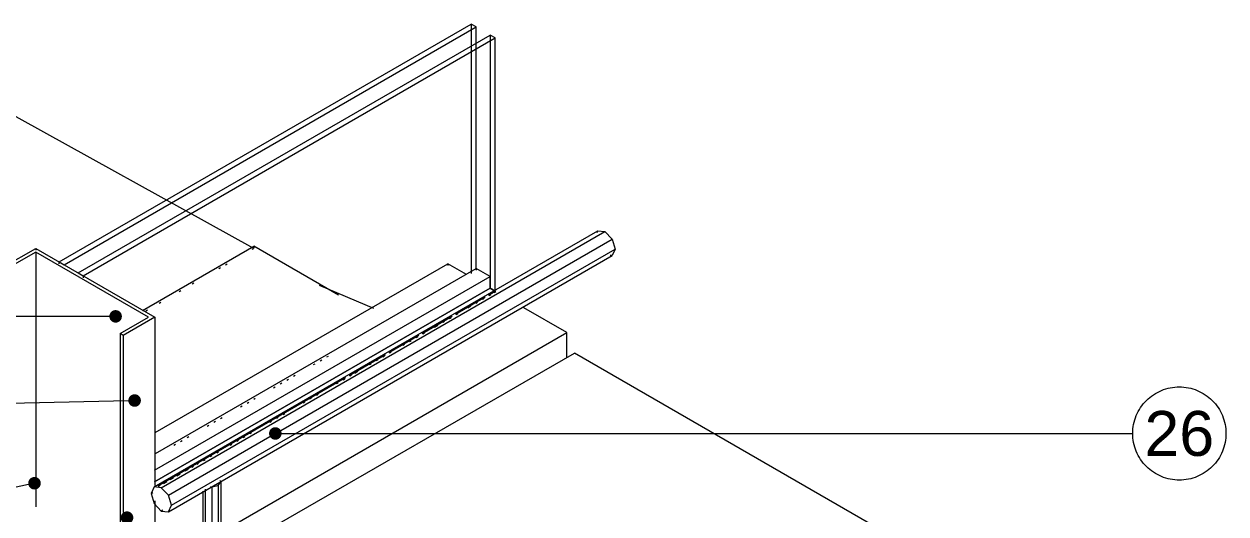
# Model space of a CAD drawing. Header units: millimetres. Extents: x 0 to 297, y 0 to 420.
# Drawn here: x 90.3 to 157.3, y 106.4 to 133.7 of the extents above; entities that cross this region are included whole.
import ezdxf

# ---------------------------------------------------------------- set-up
doc = ezdxf.new("R2010")
doc.units = ezdxf.units.MM
for name, color, linetype in [('1-CORTE-LINEAS', 7, 'Continuous'), ('2-DETALLES-ARISTAS', 7, 'Continuous'), ('3-TEXTOS', 7, 'Continuous')]:
    doc.layers.add(name, color=color, linetype=linetype)
doc.styles.add('ARIAL', font='arial.ttf')

msp = doc.modelspace()

# ---------------------------------------------------------------- hatches: boundary and pattern name
at = {"layer": '3-TEXTOS'}
h = msp.add_hatch(color=7, dxfattribs=at)
h.dxf.hatch_style = 1
h.paths.add_polyline_path([(95.708, 117.426), (95.706, 117.391), (95.701, 117.357), (95.693, 117.324), (95.681, 117.292), (95.667, 117.26), (95.649, 117.231), (95.629, 117.204), (95.606, 117.178), (95.58, 117.155), (95.553, 117.135), (95.523, 117.117), (95.492, 117.102), (95.459, 117.091), (95.426, 117.082), (95.393, 117.077), (95.358, 117.076), (95.324, 117.077), (95.29, 117.082), (95.257, 117.091), (95.224, 117.102), (95.193, 117.117), (95.164, 117.135), (95.136, 117.155), (95.111, 117.178), (95.087, 117.204), (95.067, 117.231), (95.049, 117.26), (95.035, 117.292), (95.023, 117.324), (95.015, 117.357), (95.01, 117.391), (95.008, 117.426), (95.01, 117.46), (95.015, 117.494), (95.023, 117.527), (95.035, 117.56), (95.049, 117.591), (95.067, 117.62), (95.087, 117.648), (95.111, 117.673), (95.136, 117.696), (95.164, 117.717), (95.193, 117.734), (95.224, 117.749), (95.257, 117.761), (95.29, 117.769), (95.324, 117.774), (95.358, 117.776), (95.393, 117.774), (95.426, 117.769), (95.459, 117.761), (95.492, 117.749), (95.523, 117.734), (95.553, 117.717), (95.58, 117.696), (95.606, 117.673), (95.629, 117.648), (95.649, 117.62), (95.667, 117.591), (95.681, 117.56), (95.693, 117.527), (95.701, 117.494), (95.706, 117.46)])
h = msp.add_hatch(color=7, dxfattribs=at)
h.dxf.hatch_style = 1
h.paths.add_polyline_path([(96.769, 112.731), (96.767, 112.696), (96.762, 112.662), (96.754, 112.629), (96.742, 112.597), (96.727, 112.566), (96.71, 112.536), (96.689, 112.509), (96.666, 112.483), (96.641, 112.46), (96.613, 112.44), (96.584, 112.422), (96.553, 112.407), (96.52, 112.396), (96.487, 112.387), (96.453, 112.382), (96.419, 112.381), (96.384, 112.382), (96.35, 112.387), (96.317, 112.396), (96.285, 112.407), (96.254, 112.422), (96.224, 112.44), (96.197, 112.46), (96.171, 112.483), (96.148, 112.509), (96.128, 112.536), (96.11, 112.566), (96.095, 112.597), (96.084, 112.629), (96.075, 112.662), (96.07, 112.696), (96.069, 112.731), (96.07, 112.765), (96.075, 112.799), (96.084, 112.832), (96.095, 112.865), (96.11, 112.896), (96.128, 112.925), (96.148, 112.953), (96.171, 112.978), (96.197, 113.001), (96.224, 113.022), (96.254, 113.039), (96.285, 113.054), (96.317, 113.066), (96.35, 113.074), (96.384, 113.079), (96.419, 113.081), (96.453, 113.079), (96.487, 113.074), (96.52, 113.066), (96.553, 113.054), (96.584, 113.039), (96.613, 113.022), (96.641, 113.001), (96.666, 112.978), (96.689, 112.953), (96.71, 112.925), (96.727, 112.896), (96.742, 112.865), (96.754, 112.832), (96.762, 112.799), (96.767, 112.765)])
h = msp.add_hatch(color=7, dxfattribs=at)
h.dxf.hatch_style = 1
h.paths.add_polyline_path([(104.618, 110.894), (104.616, 110.859), (104.611, 110.825), (104.603, 110.792), (104.591, 110.76), (104.576, 110.729), (104.559, 110.699), (104.538, 110.672), (104.515, 110.646), (104.489, 110.623), (104.462, 110.603), (104.433, 110.585), (104.401, 110.57), (104.369, 110.559), (104.336, 110.55), (104.302, 110.545), (104.268, 110.544), (104.233, 110.545), (104.199, 110.55), (104.166, 110.559), (104.134, 110.57), (104.102, 110.585), (104.073, 110.603), (104.046, 110.623), (104.02, 110.646), (103.997, 110.672), (103.976, 110.699), (103.959, 110.729), (103.944, 110.76), (103.933, 110.792), (103.924, 110.825), (103.919, 110.859), (103.918, 110.894), (103.919, 110.928), (103.924, 110.962), (103.933, 110.995), (103.944, 111.028), (103.959, 111.059), (103.976, 111.088), (103.997, 111.116), (104.02, 111.141), (104.046, 111.164), (104.073, 111.185), (104.102, 111.202), (104.134, 111.217), (104.166, 111.229), (104.199, 111.237), (104.233, 111.242), (104.268, 111.244), (104.302, 111.242), (104.336, 111.237), (104.369, 111.229), (104.401, 111.217), (104.433, 111.202), (104.462, 111.185), (104.489, 111.164), (104.515, 111.141), (104.538, 111.116), (104.559, 111.088), (104.576, 111.059), (104.591, 111.028), (104.603, 110.995), (104.611, 110.962), (104.616, 110.928)])
h = msp.add_hatch(color=7, dxfattribs=at)
h.dxf.hatch_style = 1
h.paths.add_polyline_path([(91.183, 108.118), (91.181, 108.083), (91.176, 108.049), (91.168, 108.016), (91.156, 107.984), (91.141, 107.952), (91.124, 107.923), (91.103, 107.896), (91.08, 107.87), (91.055, 107.847), (91.027, 107.827), (90.998, 107.809), (90.967, 107.794), (90.934, 107.783), (90.901, 107.774), (90.867, 107.769), (90.833, 107.768), (90.798, 107.769), (90.764, 107.774), (90.731, 107.783), (90.699, 107.794), (90.667, 107.809), (90.638, 107.827), (90.611, 107.847), (90.585, 107.87), (90.562, 107.896), (90.542, 107.923), (90.524, 107.952), (90.509, 107.984), (90.498, 108.016), (90.489, 108.049), (90.484, 108.083), (90.483, 108.118), (90.484, 108.152), (90.489, 108.186), (90.498, 108.219), (90.509, 108.252), (90.524, 108.283), (90.542, 108.312), (90.562, 108.34), (90.585, 108.365), (90.611, 108.388), (90.638, 108.409), (90.667, 108.426), (90.699, 108.441), (90.731, 108.453), (90.764, 108.461), (90.798, 108.466), (90.833, 108.468), (90.867, 108.466), (90.901, 108.461), (90.934, 108.453), (90.967, 108.441), (90.998, 108.426), (91.027, 108.409), (91.055, 108.388), (91.08, 108.365), (91.103, 108.34), (91.124, 108.312), (91.141, 108.283), (91.156, 108.252), (91.168, 108.219), (91.176, 108.186), (91.181, 108.152)])
h = msp.add_hatch(color=7, dxfattribs=at)
h.dxf.hatch_style = 1
h.paths.add_polyline_path([(96.344, 106.199), (96.343, 106.164), (96.338, 106.131), (96.329, 106.097), (96.318, 106.065), (96.303, 106.034), (96.285, 106.004), (96.265, 105.977), (96.242, 105.951), (96.216, 105.928), (96.189, 105.908), (96.16, 105.89), (96.128, 105.875), (96.096, 105.864), (96.063, 105.855), (96.029, 105.85), (95.994, 105.849), (95.96, 105.85), (95.926, 105.855), (95.893, 105.864), (95.86, 105.875), (95.829, 105.89), (95.8, 105.908), (95.772, 105.928), (95.747, 105.951), (95.724, 105.977), (95.703, 106.004), (95.686, 106.034), (95.671, 106.065), (95.659, 106.097), (95.651, 106.131), (95.646, 106.164), (95.644, 106.199), (95.646, 106.233), (95.651, 106.267), (95.659, 106.3), (95.671, 106.333), (95.686, 106.364), (95.703, 106.393), (95.724, 106.421), (95.747, 106.446), (95.772, 106.47), (95.8, 106.49), (95.829, 106.507), (95.86, 106.522), (95.893, 106.534), (95.926, 106.542), (95.96, 106.547), (95.994, 106.549), (96.029, 106.547), (96.063, 106.542), (96.096, 106.534), (96.128, 106.522), (96.16, 106.507), (96.189, 106.49), (96.216, 106.47), (96.242, 106.446), (96.265, 106.421), (96.285, 106.393), (96.303, 106.364), (96.318, 106.333), (96.329, 106.3), (96.338, 106.267), (96.343, 106.233)])

# ---------------------------------------------------------------- linework, layer by layer
at = {"layer": '1-CORTE-LINEAS', "color": 7, "lineweight": 18}
msp.add_lwpolyline([(157.294, 110.894), (157.29, 110.766), (157.281, 110.639), (157.265, 110.512), (157.244, 110.386), (157.216, 110.262), (157.182, 110.139), (157.142, 110.018), (157.096, 109.899), (157.044, 109.782), (156.987, 109.668), (156.924, 109.557), (156.855, 109.449), (156.782, 109.345), (156.703, 109.244), (156.62, 109.148), (156.532, 109.055), (156.439, 108.967), (156.343, 108.884), (156.242, 108.805), (156.138, 108.732), (156.03, 108.664), (155.919, 108.601), (155.805, 108.543), (155.689, 108.492), (155.569, 108.446), (155.448, 108.406), (155.325, 108.372), (155.201, 108.344), (155.075, 108.322), (154.948, 108.306), (154.821, 108.297), (154.694, 108.294), (154.566, 108.297), (154.439, 108.306), (154.312, 108.322), (154.186, 108.344), (154.062, 108.372), (153.939, 108.406), (153.818, 108.446), (153.699, 108.492), (153.582, 108.543), (153.468, 108.601), (153.357, 108.664), (153.249, 108.732), (153.145, 108.805), (153.044, 108.884), (152.948, 108.967), (152.855, 109.055), (152.767, 109.148), (152.684, 109.244), (152.605, 109.345), (152.532, 109.449), (152.463, 109.557), (152.401, 109.668), (152.343, 109.782), (152.291, 109.899), (152.245, 110.018), (152.206, 110.139), (152.172, 110.262), (152.144, 110.386), (152.122, 110.512), (152.106, 110.639), (152.097, 110.766), (152.094, 110.894), (152.097, 111.021), (152.106, 111.148), (152.122, 111.275), (152.144, 111.401), (152.172, 111.526), (152.206, 111.648), (152.246, 111.769), (152.292, 111.889), (152.343, 112.005), (152.401, 112.119), (152.463, 112.23), (152.532, 112.338), (152.605, 112.443), (152.684, 112.543), (152.767, 112.64), (152.855, 112.732), (152.948, 112.82), (153.044, 112.903), (153.145, 112.982), (153.249, 113.055), (153.357, 113.124), (153.468, 113.187), (153.582, 113.244), (153.699, 113.296), (153.818, 113.342), (153.939, 113.382), (154.062, 113.416), (154.186, 113.444), (154.312, 113.466), (154.439, 113.481), (154.566, 113.49), (154.694, 113.494), (154.821, 113.49), (154.948, 113.481), (155.075, 113.466), (155.201, 113.444), (155.325, 113.416), (155.448, 113.382), (155.569, 113.342), (155.689, 113.296), (155.805, 113.244), (155.919, 113.187), (156.03, 113.124), (156.138, 113.055), (156.242, 112.982), (156.343, 112.903), (156.439, 112.82), (156.532, 112.732), (156.62, 112.64), (156.703, 112.543), (156.782, 112.443), (156.855, 112.338), (156.924, 112.23), (156.987, 112.119), (157.044, 112.005), (157.096, 111.889), (157.142, 111.769), (157.182, 111.648), (157.216, 111.526), (157.244, 111.401), (157.265, 111.275), (157.281, 111.148), (157.29, 111.021), (157.294, 110.894)], dxfattribs=at)
at = {"layer": '2-DETALLES-ARISTAS', "color": 7, "lineweight": 9}
for p, q in [((92.212, 120.465), (115.193, 133.733)), ((92.494, 120.302), (115.475, 133.57)), ((115.475, 133.57), (115.193, 133.733)), ((115.193, 133.733), (115.193, 119.822)), ((115.475, 120.086), (115.475, 133.57)), ((93.272, 119.853), (116.253, 133.121)), ((93.555, 119.689), (116.536, 132.957)), ((116.536, 132.957), (116.253, 133.121)), ((116.253, 133.121), (116.253, 118.995)), ((116.536, 118.832), (116.536, 132.957)), ((92.212, 120.465), (92.494, 120.302)), ((92.212, 120.358), (92.212, 120.465)), ((93.272, 119.853), (93.555, 119.689)), ((93.555, 119.689), (93.555, 119.582)), ((116.253, 118.995), (97.535, 108.188)), ((116.165, 118.618), (116.536, 118.832)), ((116.253, 118.995), (116.536, 118.832)), ((114.312, 117.548), (115.98, 118.511)), ((112.459, 116.478), (114.127, 117.441)), ((110.605, 115.408), (112.273, 116.371)), ((108.382, 114.124), (110.42, 115.301)), ((97.725, 107.971), (108.196, 114.017))]:
    msp.add_line(p, q, dxfattribs=at)
at = {"layer": '2-DETALLES-ARISTAS', "color": 7, "lineweight": 18}
for p, q in [((103.066, 121.22), (83.055, 132.284)), ((97.504, 107.91), (122.253, 122.199)), ((97.904, 107.87), (122.653, 122.159)), ((122.211, 122.107), (122.253, 122.199)), ((122.253, 122.199), (122.653, 122.159)), ((122.653, 122.159), (123.053, 121.737)), ((104.571, 111.067), (123.053, 121.737)), ((123.053, 121.737), (123.218, 121.179)), ((89.136, 120.2), (90.903, 121.22)), ((90.903, 121.016), (89.312, 120.097)), ((90.903, 121.22), (97.55, 117.383)), ((90.903, 121.22), (90.903, 121.113)), ((90.903, 121.016), (90.903, 108.46)), ((97.197, 117.383), (90.903, 121.016)), ((96.855, 117.757), (103.066, 121.343)), ((98.304, 106.524), (123.053, 120.813)), ((98.469, 106.891), (123.218, 121.179)), ((102.973, 121.167), (103.066, 121.22)), ((107.792, 118.614), (103.066, 121.343)), ((103.066, 121.343), (103.066, 121.237)), ((123.053, 120.813), (122.953, 120.823)), ((123.218, 121.179), (123.053, 120.813)), ((97.571, 110.944), (113.884, 120.363)), ((97.591, 109.772), (115.475, 120.097)), ((101.119, 120.096), (101.212, 120.15)), ((101.49, 120.31), (101.583, 120.364)), ((114.929, 119.76), (113.884, 120.363)), ((113.884, 120.363), (113.884, 120.257)), ((116.253, 119.648), (115.475, 120.097)), ((115.475, 120.097), (115.475, 120.004)), ((97.535, 108.841), (116.253, 119.648)), ((116.253, 118.995), (116.253, 119.648)), ((97.535, 108.188), (116.253, 118.995)), ((98.895, 118.812), (98.987, 118.865)), ((99.636, 119.24), (99.729, 119.294)), ((109.765, 117.857), (106.722, 119.141)), ((116.571, 118.811), (116.205, 119.023)), ((116.479, 118.758), (116.571, 118.811)), ((116.479, 118.758), (116.571, 118.811)), ((97.782, 118.17), (97.875, 118.223)), ((114.996, 117.902), (115.181, 118.009)), ((114.996, 117.902), (115.181, 118.009)), ((115.459, 118.169), (115.552, 118.223)), ((115.459, 118.169), (115.552, 118.223)), ((115.83, 118.383), (115.923, 118.437)), ((115.83, 118.383), (115.923, 118.437)), ((116.201, 118.597), (116.293, 118.651)), ((116.201, 118.597), (116.293, 118.651)), ((95.606, 116.464), (97.197, 117.383)), ((97.55, 117.383), (95.782, 116.362)), ((97.041, 117.742), (97.133, 117.795)), ((97.55, 117.383), (97.55, 107.983)), ((113.976, 117.313), (114.069, 117.367)), ((113.976, 117.313), (114.069, 117.367)), ((114.347, 117.527), (114.44, 117.581)), ((114.347, 117.527), (114.44, 117.581)), ((120.531, 116.525), (118.137, 117.908)), ((113.142, 116.831), (113.327, 116.938)), ((113.142, 116.831), (113.327, 116.938)), ((113.605, 117.099), (113.698, 117.153)), ((113.605, 117.099), (113.698, 117.153)), ((95.606, 116.464), (95.606, 98.093)), ((95.782, 116.362), (95.606, 116.464)), ((95.782, 116.362), (95.782, 106.477)), ((101.159, 105.341), (120.531, 116.525)), ((111.751, 116.029), (111.844, 116.082)), ((111.751, 116.029), (111.844, 116.082)), ((112.122, 116.243), (112.215, 116.296)), ((112.122, 116.243), (112.215, 116.296)), ((112.493, 116.457), (112.586, 116.51)), ((112.493, 116.457), (112.586, 116.51)), ((120.531, 115.145), (120.531, 116.525)), ((103.278, 105.176), (120.955, 115.382)), ((110.639, 115.386), (110.732, 115.44)), ((110.639, 115.386), (110.732, 115.44)), ((111.381, 115.815), (111.473, 115.868)), ((111.381, 115.815), (111.473, 115.868)), ((146.694, 100.522), (120.955, 115.382)), ((106.395, 114.733), (106.488, 114.786)), ((106.395, 114.733), (106.488, 114.786)), ((106.766, 114.947), (106.859, 115)), ((106.766, 114.947), (106.859, 115)), ((107.137, 115.161), (107.23, 115.214)), ((107.137, 115.161), (107.23, 115.214)), ((109.527, 114.744), (109.62, 114.798)), ((109.527, 114.744), (109.62, 114.798)), ((109.898, 114.958), (109.99, 115.012)), ((109.898, 114.958), (109.99, 115.012)), ((110.268, 115.172), (110.361, 115.226)), ((110.268, 115.172), (110.361, 115.226)), ((105.283, 114.09), (105.376, 114.144)), ((105.283, 114.09), (105.376, 114.144)), ((108.415, 114.102), (108.507, 114.156)), ((108.415, 114.102), (108.507, 114.156)), ((108.693, 114.263), (108.878, 114.37)), ((108.693, 114.263), (108.878, 114.37)), ((104.171, 113.448), (104.264, 113.502)), ((104.171, 113.448), (104.264, 113.502)), ((104.542, 113.662), (104.634, 113.716)), ((104.542, 113.662), (104.634, 113.716)), ((104.912, 113.876), (105.005, 113.93)), ((104.912, 113.876), (105.005, 113.93)), ((107.673, 113.674), (107.766, 113.728)), ((107.673, 113.674), (107.766, 113.728)), ((108.044, 113.888), (108.136, 113.942)), ((108.044, 113.888), (108.136, 113.942)), ((102.688, 112.592), (102.78, 112.646)), ((102.688, 112.592), (102.78, 112.646)), ((103.059, 112.806), (103.151, 112.86)), ((103.059, 112.806), (103.151, 112.86)), ((105.819, 112.604), (105.912, 112.657)), ((105.819, 112.604), (105.912, 112.657)), ((106.19, 112.818), (106.283, 112.871)), ((106.19, 112.818), (106.283, 112.871)), ((106.561, 113.032), (106.653, 113.085)), ((106.561, 113.032), (106.653, 113.085)), ((102.317, 112.378), (102.41, 112.432)), ((102.317, 112.378), (102.41, 112.432)), ((104.707, 111.961), (104.8, 112.015)), ((104.707, 111.961), (104.8, 112.015)), ((100.463, 111.308), (100.556, 111.361)), ((100.463, 111.308), (100.556, 111.361)), ((100.834, 111.522), (100.927, 111.575)), ((100.834, 111.522), (100.927, 111.575)), ((101.205, 111.736), (101.297, 111.789)), ((101.205, 111.736), (101.297, 111.789)), ((103.965, 111.533), (104.058, 111.587)), ((103.965, 111.533), (104.058, 111.587)), ((104.336, 111.747), (104.429, 111.801)), ((104.336, 111.747), (104.429, 111.801)), ((98.304, 107.448), (103.966, 110.717)), ((99.351, 110.665), (99.444, 110.719)), ((99.351, 110.665), (99.444, 110.719)), ((102.482, 110.677), (102.575, 110.731)), ((102.482, 110.677), (102.575, 110.731)), ((102.853, 110.891), (102.946, 110.945)), ((102.853, 110.891), (102.946, 110.945)), ((98.609, 110.237), (98.702, 110.291)), ((98.609, 110.237), (98.702, 110.291)), ((98.98, 110.451), (99.073, 110.505)), ((98.98, 110.451), (99.073, 110.505)), ((101.741, 110.249), (101.833, 110.303)), ((101.741, 110.249), (101.833, 110.303)), ((102.111, 110.463), (102.204, 110.517)), ((102.111, 110.463), (102.204, 110.517)), ((100.258, 109.393), (100.35, 109.446)), ((100.258, 109.393), (100.35, 109.446)), ((100.628, 109.607), (100.721, 109.66)), ((100.628, 109.607), (100.721, 109.66)), ((100.999, 109.821), (101.092, 109.874)), ((100.999, 109.821), (101.092, 109.874)), ((98.775, 108.536), (98.96, 108.644)), ((98.775, 108.536), (98.96, 108.644)), ((99.238, 108.804), (99.423, 108.911)), ((99.238, 108.804), (99.423, 108.911)), ((99.609, 109.018), (99.701, 109.072)), ((99.609, 109.018), (99.701, 109.072)), ((99.887, 109.179), (99.98, 109.232)), ((99.887, 109.179), (99.98, 109.232)), ((97.755, 107.948), (97.848, 108.001)), ((97.755, 107.948), (97.848, 108.001)), ((98.033, 108.108), (98.218, 108.215)), ((98.033, 108.108), (98.218, 108.215)), ((98.404, 108.322), (98.589, 108.429)), ((98.404, 108.322), (98.589, 108.429)), ((100.732, 107.908), (101.086, 107.993)), ((101.086, 107.993), (101.232, 108.197)), ((101.086, 107.993), (101.086, 101.869)), ((101.232, 108.197), (101.183, 108.265)), ((101.232, 108.197), (101.232, 102.073)), ((90.903, 107.775), (90.903, 106.81)), ((97.504, 107.91), (97.338, 107.544)), ((97.338, 107.544), (97.431, 107.597)), ((97.338, 107.544), (97.504, 106.986)), ((97.904, 107.87), (97.504, 107.91)), ((98.304, 107.448), (97.904, 107.87)), ((98.469, 106.891), (98.304, 107.448)), ((100.232, 107.669), (100.232, 102.073)), ((100.379, 101.869), (100.379, 107.782)), ((100.644, 107.93), (100.732, 107.908)), ((100.732, 107.908), (100.732, 101.785)), ((97.504, 106.986), (97.904, 106.564)), ((97.55, 107.129), (97.55, 102.002)), ((97.996, 106.618), (97.904, 106.564)), ((98.304, 106.524), (98.469, 106.891)), ((97.904, 106.564), (98.304, 106.524))]:
    msp.add_line(p, q, dxfattribs=at)
at = {"layer": '3-TEXTOS', "color": 7, "lineweight": 15}
for points in [[(95.008, 117.426), (56.306, 117.426), (52.906, 117.426)], [(96.069, 112.723), (56.306, 111.826), (52.906, 111.826)], [(104.618, 110.894), (148.694, 110.894), (152.094, 110.894)], [(90.491, 108.043), (56.306, 100.626), (52.906, 100.626)]]:
    msp.add_lwpolyline(points, dxfattribs=at)

# ---------------------------------------------------------------- texts
at = {"layer": '3-TEXTOS', "color": 7, "style": 'ARIAL'}
msp.add_text('26', height=2.5044, dxfattribs=at).set_placement((152.744, 109.644))

doc.saveas('drawing.dxf')
